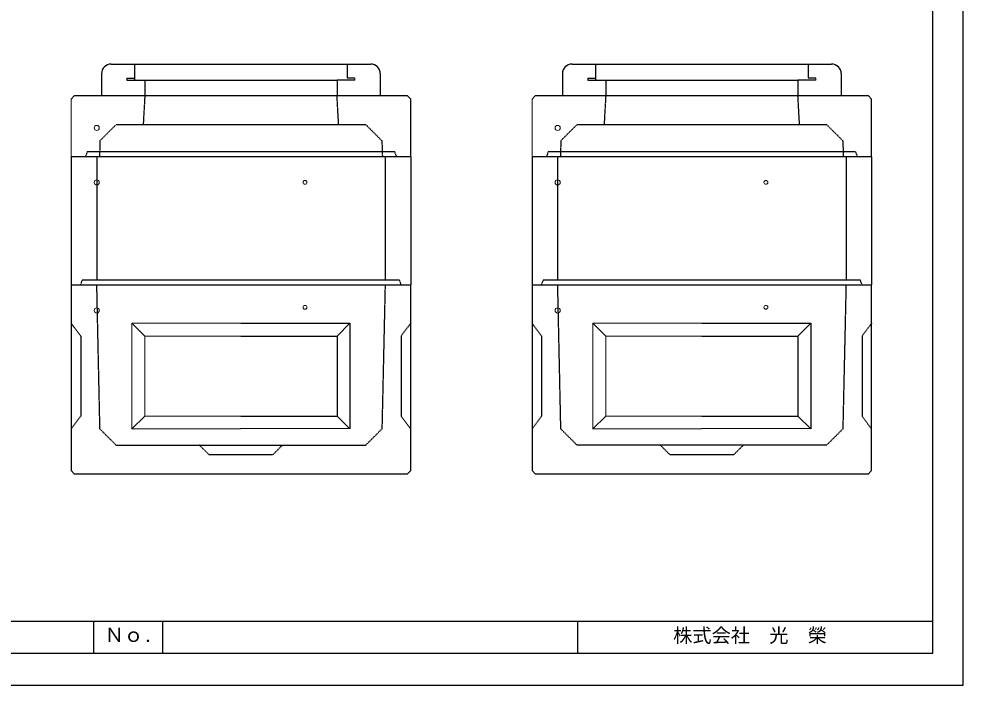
# Model space of a CAD drawing. Units: millimetres, scale not verified. Extents: x -297 to 298, y -210 to 210.
# Drawn here: x 3.2 to 297.9, y -210 to -2 of the extents above; entities that cross this region are included whole.
import ezdxf
from ezdxf.enums import TextEntityAlignment as Align

# ---------------------------------------------------------------- set-up
doc = ezdxf.new("R2010")
doc.units = ezdxf.units.MM
doc.linetypes.add('USER2', pattern=[4.7625, 3.175, -1.5875])
doc.layers.add('0-0', color=7, linetype='Continuous')
for name, color, linetype, lineweight in [('0-1_0', 9, 'Continuous', 25), ('0-3_pen1実線', 4, 'Continuous', 13), ('0-4_pen2実線', 3, 'Continuous', 13), ('0-5_pen3実線', 7, 'Continuous', 25), ('0-6_pen4実線', 7, 'Continuous', 25), ('0-7_pen2破線', 3, 'USER2', 25), ('0-9_draw', 7, 'Continuous', 13)]:
    doc.layers.add(name, color=color, linetype=linetype, lineweight=lineweight)
doc.styles.add('ＭＳ ゴシック', font='')
doc.styles.get('ＭＳ ゴシック').set_extended_font_data('MS Gothic')

# ---------------------------------------------------------------- blocks, each defined once
blk = doc.blocks.new('部分図 1')
at = {"layer": '0-1_0'}
blk.add_lwpolyline([(0, 0), (11898, 0), (11898, 8410), (0, 8410)], close=True, dxfattribs=at)
at = {"layer": '0-3_pen1実線'}
for p, q in [((7990, 3771.89), (7995.96, 3777.85)), ((10867, 3771.94), (10872.96, 3777.9))]:
    blk.add_line(p, q, dxfattribs=at)
at = {"layer": '0-4_pen2実線'}
for p, q in [((8102, 3789.85), (8102, 3777.85)), ((10979, 3789.9), (10979, 3777.9))]:
    blk.add_line(p, q, dxfattribs=at)
for centre, radius in [((6490, 3478.88), 16), ((9367, 3478.93), 16), ((6490, 3138.95), 16), ((7790, 3138.95), 12), ((9367, 3139), 16), ((10667, 3139), 12), ((7790, 2359.25), 12), ((10667, 2359.3), 12), ((6490, 2339.25), 16), ((9367, 2339.3), 16)]:
    blk.add_circle(centre, radius, dxfattribs=at)
at = {"layer": '0-5_pen3実線'}
for p, q in [((6580, 3877.85), (8200, 3877.85)), ((9457, 3877.9), (11077, 3877.9)), ((6520, 3817.85), (6520, 3677.85)), ((8260, 3817.85), (8260, 3677.85)), ((9397, 3817.9), (9397, 3677.9)), ((11137, 3817.9), (11137, 3677.9)), ((8430, 3678.88), (6350, 3678.88)), ((8450, 3658.88), (8430, 3678.88)), ((8450, 3298.88), (8450, 3658.88)), ((11307, 3678.93), (9227, 3678.93)), ((11327, 3658.93), (11307, 3678.93)), ((11327, 3298.93), (11327, 3658.93)), ((6330, 3298.95), (6330, 2498.95)), ((8450, 3298.88), (6330, 3298.88)), ((8450, 3298.95), (8450, 2498.95)), ((9207, 3299), (9207, 2499)), ((11327, 3298.93), (9207, 3298.93)), ((11327, 3299), (11327, 2499)), ((6330, 2498.95), (8450, 2498.95)), ((8450, 1339.25), (8450, 2499.25)), ((9207, 2499), (11327, 2499)), ((11327, 1339.3), (11327, 2499.3)), ((8070, 2259.25), (7990, 2179.25)), ((10947, 2259.3), (10867, 2179.3)), ((7390, 1679.25), (7990, 1679.25)), ((7990, 1679.25), (8070, 1599.25)), ((10267, 1679.3), (10867, 1679.3)), ((10867, 1679.3), (10947, 1599.3)), ((6710, 1599.25), (8065.45, 1603.8)), ((9587, 1599.3), (10942.45, 1603.85)), ((6350, 1319.25), (8430, 1319.25)), ((8450, 1339.25), (8430, 1319.25)), ((9227, 1319.3), (11307, 1319.3)), ((11327, 1339.3), (11307, 1319.3)), ((6900, 400), (6900, 200))]:
    blk.add_line(p, q, dxfattribs=at)
for points in [[(6330, 2499.25), (6330, 1339.25), (6350, 1319.25)], [(9207, 2499.3), (9207, 1339.3), (9227, 1319.3)], [(7390, 2259.25), (8070, 2259.25), (8070, 1599.25)], [(10267, 2259.3), (10947, 2259.3), (10947, 1599.3)], [(7390, 2179.25), (7990, 2179.25), (7990, 1679.25)], [(10267, 2179.3), (10867, 2179.3), (10867, 1679.3)]]:
    blk.add_lwpolyline(points, dxfattribs=at)
for centre, start, end in [((6580, 3817.85), 90, 180), ((8200, 3817.85), 0, 90), ((9457, 3817.9), 90, 180), ((11077, 3817.9), 0, 90)]:
    blk.add_arc(centre, 60, start, end, dxfattribs=at)
at = {"layer": '0-6_pen4実線'}
for p, q in [((200, 400), (11709, 400)), ((6470, 400), (6470, 200)), ((9490, 400), (9490, 200))]:
    blk.add_line(p, q, dxfattribs=at)
blk.add_lwpolyline([(200, 200), (11709, 200), (11709, 8215), (200, 8215)], close=True, dxfattribs=at)
at = {"layer": '0-7_pen2破線'}
for p, q in [((6726, 3877.85), (6726, 3777.85)), ((8054, 3877.85), (8054, 3789.85)), ((9603, 3877.9), (9603, 3777.9)), ((10931, 3877.9), (10931, 3789.9)), ((6678, 3789.85), (6726, 3789.85)), ((6678, 3789.85), (6678, 3777.85)), ((6678, 3777.85), (7990, 3777.85)), ((6790, 3777.85), (6790, 3677.85)), ((8102, 3777.85), (7990, 3777.85)), ((7990, 3777.85), (7990, 3677.85)), ((8102, 3789.85), (8054, 3789.85)), ((9555, 3789.9), (9603, 3789.9)), ((9555, 3789.9), (9555, 3777.9)), ((9555, 3777.9), (10867, 3777.9)), ((9667, 3777.9), (9667, 3677.9)), ((10979, 3777.9), (10867, 3777.9)), ((10867, 3777.9), (10867, 3677.9)), ((10979, 3789.9), (10931, 3789.9)), ((6790, 3678.88), (6780, 3498.88)), ((8000, 3498.88), (7990, 3678.88)), ((9667, 3678.93), (9657, 3498.93)), ((10877, 3498.93), (10867, 3678.93)), ((6510, 3398.88), (6610, 3498.88)), ((7390, 3498.88), (6610, 3498.88)), ((8170, 3498.88), (7390, 3498.88)), ((8170, 3498.88), (8270, 3398.88)), ((9387, 3398.93), (9487, 3498.93)), ((10267, 3498.93), (9487, 3498.93)), ((11047, 3498.93), (10267, 3498.93)), ((11047, 3498.93), (11147, 3398.93)), ((6510, 3398.88), (6507.01, 3298.88)), ((8270, 3398.88), (8272.99, 3298.88)), ((9387, 3398.93), (9384.01, 3298.93)), ((11147, 3398.93), (11149.99, 3298.93)), ((6430, 3328.88), (6420, 3298.88)), ((7390, 3328.88), (6430, 3328.88)), ((8350, 3328.88), (7390, 3328.88)), ((8350, 3328.88), (8360, 3298.88)), ((9307, 3328.93), (9297, 3298.93)), ((10267, 3328.93), (9307, 3328.93)), ((11227, 3328.93), (10267, 3328.93)), ((11227, 3328.93), (11237, 3298.93)), ((6490, 3298.95), (6490, 2528.95)), ((8290, 3298.95), (8290, 2528.95)), ((9367, 3299), (9367, 2529)), ((11167, 3299), (11167, 2529)), ((6390, 2498.95), (6400, 2528.95)), ((7390, 2528.95), (6400, 2528.95)), ((8380, 2528.95), (7390, 2528.95)), ((8390, 2498.95), (8380, 2528.95)), ((9267, 2499), (9277, 2529)), ((10267, 2529), (9277, 2529)), ((11257, 2529), (10267, 2529)), ((11267, 2499), (11257, 2529)), ((6330, 2259.25), (6390, 2179.25)), ((8450, 2259.25), (8390, 2179.25)), ((9207, 2259.3), (9267, 2179.3)), ((11327, 2259.3), (11267, 2179.3)), ((6390, 2179.25), (6390, 1679.25)), ((8390, 2179.25), (8390, 1679.25)), ((9267, 2179.3), (9267, 1679.3)), ((11267, 2179.3), (11267, 1679.3)), ((6390, 1679.25), (6330, 1599.25)), ((8390, 1679.25), (8450, 1599.25)), ((9267, 1679.3), (9207, 1599.3)), ((11267, 1679.3), (11327, 1599.3)), ((6610, 1499.25), (8170, 1499.25)), ((7190, 1439.25), (7130, 1499.25)), ((9487, 1499.3), (11047, 1499.3)), ((10067, 1439.3), (10007, 1499.3))]:
    blk.add_line(p, q, dxfattribs=at)
for points in [[(6610, 1499.25), (6510, 1599.25), (6490.65, 2499.25)], [(8290, 2499.25), (8270, 1599.25), (8170, 1499.25)], [(9487, 1499.3), (9387, 1599.3), (9367.65, 2499.3)], [(11167, 2499.3), (11147, 1599.3), (11047, 1499.3)], [(7190, 1439.25), (7590, 1439.25), (7650, 1499.25)], [(10067, 1439.3), (10467, 1439.3), (10527, 1499.3)]]:
    blk.add_lwpolyline(points, dxfattribs=at)
at = {"layer": '0-9_draw'}
for p, q in [((6330, 3658.88), (6350, 3678.88)), ((6330, 3658.88), (6330, 3300.88)), ((9207, 3658.93), (9227, 3678.93)), ((9207, 3658.93), (9207, 3300.93)), ((6710, 2259.25), (6710, 1599.25)), ((6710, 2259.25), (6790, 2179.25)), ((6710, 2259.25), (7390, 2259.25)), ((9587, 2259.3), (9587, 1599.3)), ((9587, 2259.3), (9667, 2179.3)), ((9587, 2259.3), (10267, 2259.3)), ((6790, 2179.25), (6790, 1679.25)), ((6790, 2179.25), (7390, 2179.25)), ((9667, 2179.3), (9667, 1679.3)), ((9667, 2179.3), (10267, 2179.3)), ((6790, 1679.25), (6710, 1599.25)), ((6790, 1679.25), (7390, 1679.25)), ((9667, 1679.3), (9587, 1599.3)), ((9667, 1679.3), (10267, 1679.3))]:
    blk.add_line(p, q, dxfattribs=at)
at = {"layer": '0-5_pen3実線', "style": 'ＭＳ ゴシック'}
for s, p in [('Ｎｏ.', (6539.7, 243.33)), ('株式会社\u3000光\u3000榮', (10088, 240))]:
    blk.add_text(s, height=87.98, dxfattribs=at).set_placement(p, align=Align.BOTTOM_LEFT)

msp = doc.modelspace()

# ---------------------------------------------------------------- block references
at = {"layer": '0-0', "xscale": 0.05, "yscale": 0.05}
msp.add_blockref('部分図 1', (-297, -210), dxfattribs=at)

doc.saveas('drawing.dxf')
